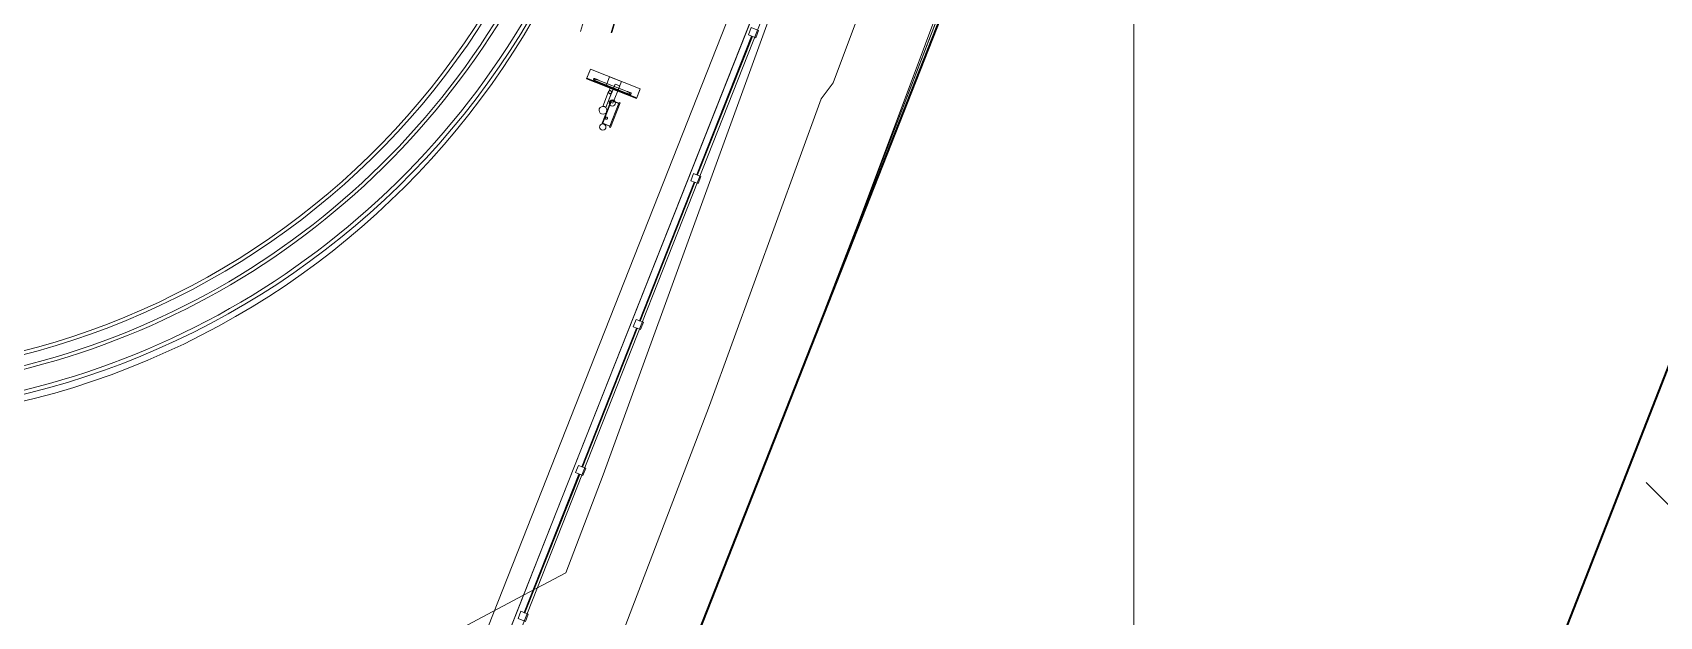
# Model space of a CAD drawing. Header units: metres. Extents: x -207 to 292, y -187 to 169.
# Drawn here: x -7.28 to 3.09, y -22.57 to -18.85 of the extents above; entities that cross this region are included whole.
import ezdxf

# ---------------------------------------------------------------- set-up
doc = ezdxf.new("R2010")
doc.units = ezdxf.units.M
for name, color, linetype, lineweight in [('A-GLAZ-CWMG', 7, 'Continuous', 9), ('ACHURADO', 7, 'Continuous', 9), ('BORDE CAMINO', 7, 'Continuous', 35), ('C-TOPO', 7, 'Continuous', 9), ('C-TOPO-MAJR', 7, 'Continuous', 35), ('C-TOPO-MINR', 7, 'Continuous', 9), ('CERCO INTERIOR', 7, 'Continuous', 9), ('EQUIPOS PIS', 7, 'Continuous', 9), ('grilla', 7, 'Continuous', 9), ('P-SANR-FIXT', 7, 'Continuous', 9), ('solera', 7, 'Continuous', 35)]:
    doc.layers.add(name, color=color, linetype=linetype, lineweight=lineweight)
doc.layers.add('PR10-ARQ-PL-001-Emplazamiento-C-1_dwg', color=7, linetype='Continuous', lineweight=9, true_color=0x767676)

# ---------------------------------------------------------------- blocks, each defined once
blk = doc.blocks.new('Circular Mullion - 5mm-2127248-PLANTA EMPLAZAMIENTO ACTUALIZADO')
at = {"layer": 'A-GLAZ-CWMG'}
for p, q in [((-107.648, -45.397), (-107.997, -46.28)), ((-107.646, -45.398), (-107.995, -46.281)), ((-107.995, -46.281), (-107.646, -45.398)), ((-107.993, -46.282), (-107.643, -45.399)), ((-107.646, -45.398), (-107.648, -45.397)), ((-107.643, -45.399), (-107.646, -45.398)), ((-107.997, -46.28), (-107.995, -46.281)), ((-107.995, -46.281), (-107.993, -46.282))]:
    blk.add_line(p, q, dxfattribs=at)
blk = doc.blocks.new('Rectangular Mullion - 50 x 50 mm-2128568-PLANTA EMPLAZAMIENTO ACTUALIZADO')
at = {"layer": 'A-GLAZ-CWMG'}
for p, q in [((0.025, 0.025), (-0.025, 0.025)), ((-0.025, 0.025), (-0.025, -0.025)), ((0.025, -0.025), (0.025, 0.025)), ((-0.025, -0.025), (0.025, -0.025))]:
    blk.add_line(p, q, dxfattribs=at)
blk = doc.blocks.new('Rectangular Mullion - 50 x 50 mm-2128569-PLANTA EMPLAZAMIENTO ACTUALIZADO')
at = {"layer": 'A-GLAZ-CWMG'}
for p, q in [((-0.025, -0.025), (-0.025, 0.025)), ((-0.025, 0.025), (0.025, 0.025)), ((0.025, 0.025), (0.025, -0.025)), ((0.025, -0.025), (-0.025, -0.025))]:
    blk.add_line(p, q, dxfattribs=at)
blk = doc.blocks.new('M_Tuberia Control-01 - M_Tuberia Control-01-2159111-PLANTA EMPLAZAMIENTO ACTUALIZADO')
at = {"layer": 'P-SANR-FIXT'}
for p, q in [((0.153, 0.171), (0.148, 0.171)), ((0.148, 0.171), (0.214, 0.171)), ((0.148, 0.171), (0.148, -0.171)), ((0.148, 0.171), (0.148, -0.171)), ((0.214, 0.171), (0.153, 0.171)), ((0.153, 0.171), (0.153, -0.171)), ((0.153, 0.171), (0.153, -0.171)), ((0.157, 0.123), (0.157, -0.122)), ((0.167, -0.122), (0.167, 0.123)), ((0.214, -0.171), (0.214, 0.171)), ((0.214, 0.171), (0.214, -0.171)), ((0.124, 0.01), (0.023, 0.01)), ((0.124, 0.01), (0.023, 0.01)), ((0.148, 0.009), (0.129, 0.009)), ((0.214, 0.04), (0.148, 0.04)), ((0.148, 0.04), (0.214, 0.04)), ((0.148, 0.04), (0.148, -0.042)), ((0.148, 0.04), (0.148, -0.042)), ((0.148, -0.001), (0.148, 0.009)), ((0.157, 0.099), (0.157, -0.099)), ((0.168, -0.099), (0.168, 0.099)), ((0.214, -0.042), (0.214, 0.04)), ((0.214, 0.04), (0.214, -0.042)), ((0.084, -0.078), (-0.084, -0.078)), ((-0.084, -0.078), (0.084, -0.078)), ((-0.084, -0.078), (-0.084, -0.084)), ((-0.084, -0.078), (-0.084, -0.084)), ((0.084, -0.084), (-0.084, -0.084)), ((-0.084, -0.084), (0.084, -0.084)), ((-0.079, -0.025), (0.079, -0.025)), ((0.079, -0.025), (-0.079, -0.025)), ((-0.079, -0.078), (-0.079, -0.025)), ((-0.079, -0.025), (-0.079, -0.078)), ((-0.079, -0.078), (0.079, -0.078)), ((0.079, -0.078), (-0.079, -0.078)), ((-0.077, -0.029), (0.077, -0.029)), ((0.077, -0.029), (-0.077, -0.029)), ((-0.077, -0.029), (-0.077, -0.078)), ((-0.077, -0.078), (-0.077, -0.029)), ((0.077, -0.078), (-0.077, -0.078)), ((-0.077, -0.078), (0.077, -0.078)), ((0.023, -0.01), (0.124, -0.01)), ((0.023, -0.01), (0.124, -0.01)), ((0.184, -0.01), (0.065, -0.01)), ((0.065, -0.01), (0.184, -0.01)), ((0.065, -0.01), (0.065, -0.042)), ((0.065, -0.01), (0.065, -0.042)), ((0.184, -0.042), (0.065, -0.042)), ((0.065, -0.042), (0.184, -0.042)), ((0.077, -0.078), (0.077, -0.029)), ((0.077, -0.078), (0.077, -0.029)), ((0.079, -0.025), (0.079, -0.078)), ((0.079, -0.025), (0.079, -0.078)), ((0.084, -0.084), (0.084, -0.078)), ((0.084, -0.078), (0.084, -0.084)), ((0.124, -0.01), (0.124, -0.011)), ((0.124, -0.011), (0.148, -0.011)), ((0.148, -0.011), (0.148, -0.001)), ((0.214, -0.042), (0.148, -0.042)), ((0.148, -0.042), (0.214, -0.042)), ((0.184, -0.042), (0.184, -0.01)), ((0.184, -0.01), (0.184, -0.042)), ((0.214, -0.171), (0.148, -0.171)), ((0.148, -0.171), (0.153, -0.171)), ((0.153, -0.171), (0.214, -0.171))]:
    blk.add_line(p, q, dxfattribs=at)
at = {"layer": 'P-SANR-FIXT', "flags": 128}
for points in [[(0.157, 0.124), (0.157, 0.124), (0.157, 0.124), (0.157, 0.124), (0.157, 0.124), (0.157, 0.124), (0.157, 0.124), (0.157, 0.123), (0.157, 0.123), (0.157, 0.123), (0.157, 0.122), (0.157, 0.122), (0.157, 0.121), (0.157, 0.121), (0.157, 0.12), (0.157, 0.12), (0.157, 0.119), (0.157, 0.119), (0.157, 0.118), (0.157, 0.117), (0.157, 0.117), (0.157, 0.116), (0.157, 0.115), (0.157, 0.114), (0.157, 0.114), (0.157, 0.113), (0.157, 0.112), (0.157, 0.111), (0.157, 0.11), (0.157, 0.109), (0.157, 0.108), (0.157, 0.107), (0.157, 0.106), (0.157, 0.105), (0.157, 0.105), (0.157, 0.104), (0.157, 0.103), (0.157, 0.102), (0.157, 0.101), (0.157, 0.1), (0.157, 0.099)], [(0.168, 0.099), (0.168, 0.1), (0.168, 0.101), (0.168, 0.102), (0.168, 0.103), (0.168, 0.104), (0.168, 0.105), (0.168, 0.106), (0.168, 0.107), (0.168, 0.108), (0.168, 0.109), (0.168, 0.11), (0.168, 0.111), (0.168, 0.112), (0.168, 0.113), (0.168, 0.113), (0.168, 0.114), (0.168, 0.115), (0.168, 0.116), (0.168, 0.116), (0.168, 0.117), (0.168, 0.118), (0.168, 0.119), (0.168, 0.119), (0.168, 0.12), (0.168, 0.12), (0.168, 0.121), (0.168, 0.121), (0.168, 0.122), (0.168, 0.122), (0.168, 0.123), (0.168, 0.123), (0.168, 0.123), (0.168, 0.123), (0.168, 0.124), (0.168, 0.124), (0.168, 0.124), (0.168, 0.124), (0.168, 0.124), (0.168, 0.124)], [(0.157, -0.099), (0.157, -0.1), (0.157, -0.101), (0.157, -0.102), (0.157, -0.103), (0.157, -0.104), (0.157, -0.105), (0.157, -0.106), (0.157, -0.107), (0.157, -0.108), (0.157, -0.109), (0.157, -0.11), (0.157, -0.111), (0.157, -0.111), (0.157, -0.112), (0.157, -0.113), (0.157, -0.114), (0.157, -0.115), (0.157, -0.115), (0.157, -0.116), (0.157, -0.117), (0.157, -0.118), (0.157, -0.118), (0.157, -0.119), (0.157, -0.119), (0.157, -0.12), (0.157, -0.121), (0.157, -0.121), (0.157, -0.122), (0.157, -0.122), (0.157, -0.122), (0.157, -0.123), (0.157, -0.123), (0.157, -0.123), (0.157, -0.123), (0.157, -0.124), (0.157, -0.124), (0.157, -0.124), (0.157, -0.124), (0.157, -0.124)], [(0.168, -0.124), (0.168, -0.124), (0.168, -0.124), (0.168, -0.124), (0.168, -0.124), (0.168, -0.124), (0.168, -0.123), (0.168, -0.123), (0.168, -0.123), (0.168, -0.122), (0.168, -0.122), (0.168, -0.122), (0.168, -0.121), (0.168, -0.121), (0.168, -0.12), (0.168, -0.12), (0.168, -0.119), (0.168, -0.118), (0.168, -0.118), (0.168, -0.117), (0.168, -0.116), (0.168, -0.116), (0.168, -0.115), (0.168, -0.114), (0.168, -0.113), (0.168, -0.113), (0.168, -0.112), (0.168, -0.111), (0.168, -0.11), (0.168, -0.109), (0.168, -0.108), (0.168, -0.107), (0.168, -0.106), (0.168, -0.105), (0.168, -0.104), (0.168, -0.103), (0.168, -0.102), (0.168, -0.101), (0.168, -0.1), (0.168, -0.099), (0.168, -0.099)]]:
    blk.add_lwpolyline(points, dxfattribs=at)
at = {"layer": 'P-SANR-FIXT'}
for centre, radius, start, end in [((0.163, 0.124), 0.00518, 90, 270), ((0.163, 0.124), 0.00518, 270, 90), ((0, 0), 0.025, 360, 180), ((0, 0), 0.025, 0, 180), ((0, 0), 0.025, 180, 360), ((0.124, 0), 0.01, 360, 180), ((0.124, 0), 0.01, 0, 180), ((0.124, 0), 0.01, 180, 360), ((0.124, 0), 0.01, 180, 360), ((-0.099, -0.038), 0.02, 0, 180), ((-0.099, -0.038), 0.02, 0, 180), ((-0.099, -0.038), 0.02, 180, 0), ((-0.099, -0.038), 0.02, 180, 360), ((-0.039, -0.038), 0.0075, 360, 180), ((-0.039, -0.038), 0.0075, 0, 180), ((-0.039, -0.038), 0.0075, 180, 360), ((-0.039, -0.038), 0.0075, 180, 360), ((0, 0), 0.025, 180, 360), ((0.065, -0.038), 0.02, 360, 180), ((0.065, -0.038), 0.02, 0, 180), ((0.065, -0.038), 0.02, 180, 360), ((0.065, -0.038), 0.02, 180, 360), ((0.163, -0.124), 0.00518, 90, 270), ((0.163, -0.124), 0.00518, 270, 90)]:
    blk.add_arc(centre, radius, start, end, dxfattribs=at)
for points, knots in [([(0.163, 0.119), (0.162, 0.119), (0.162, 0.119), (0.161, 0.119), (0.161, 0.119), (0.16, 0.12), (0.16, 0.12), (0.159, 0.12), (0.159, 0.12), (0.159, 0.121), (0.159, 0.121), (0.158, 0.121), (0.158, 0.121), (0.158, 0.121), (0.158, 0.122), (0.158, 0.122), (0.158, 0.122), (0.158, 0.122), (0.158, 0.123), (0.158, 0.123), (0.158, 0.123), (0.158, 0.123), (0.158, 0.123), (0.158, 0.123), (0.158, 0.123), (0.158, 0.123), (0.158, 0.123), (0.158, 0.122), (0.158, 0.122), (0.158, 0.122), (0.158, 0.122), (0.158, 0.121), (0.158, 0.121), (0.158, 0.121), (0.159, 0.121), (0.159, 0.121), (0.159, 0.12), (0.159, 0.12), (0.16, 0.12), (0.16, 0.12), (0.161, 0.119), (0.161, 0.119), (0.162, 0.119), (0.162, 0.119), (0.163, 0.119)], [0, 0, 0, 0, 0.055556, 0.083333, 0.111111, 0.138889, 0.166667, 0.194444, 0.222222, 0.25, 0.277778, 0.305556, 0.319444, 0.333333, 0.347222, 0.361111, 0.388889, 0.416667, 0.430556, 0.444444, 0.458333, 0.472222, 0.5, 0.527778, 0.541667, 0.555556, 0.569444, 0.583333, 0.611111, 0.638889, 0.652778, 0.666667, 0.680556, 0.694444, 0.722222, 0.75, 0.777778, 0.805556, 0.833333, 0.861111, 0.888889, 0.916667, 0.944444, 1, 1, 1, 1]), ([(0.163, 0.119), (0.163, 0.119), (0.163, 0.119), (0.164, 0.119), (0.164, 0.119), (0.165, 0.12), (0.165, 0.12), (0.166, 0.12), (0.166, 0.12), (0.166, 0.121), (0.166, 0.121), (0.167, 0.121), (0.167, 0.121), (0.167, 0.121), (0.167, 0.122), (0.167, 0.122), (0.167, 0.122), (0.167, 0.122), (0.167, 0.123), (0.167, 0.123), (0.167, 0.123), (0.167, 0.123), (0.167, 0.123), (0.167, 0.123), (0.167, 0.123), (0.167, 0.123), (0.167, 0.123), (0.167, 0.122), (0.167, 0.122), (0.167, 0.122), (0.167, 0.122), (0.167, 0.121), (0.167, 0.121), (0.167, 0.121), (0.166, 0.121), (0.166, 0.121), (0.166, 0.12), (0.166, 0.12), (0.165, 0.12), (0.165, 0.12), (0.164, 0.119), (0.164, 0.119), (0.163, 0.119), (0.163, 0.119), (0.163, 0.119)], [0, 0, 0, 0, 0.055556, 0.083333, 0.111111, 0.138889, 0.166667, 0.194444, 0.222222, 0.25, 0.277778, 0.305556, 0.319444, 0.333333, 0.347222, 0.361111, 0.388889, 0.416667, 0.430556, 0.444444, 0.458333, 0.472222, 0.5, 0.527778, 0.541667, 0.555556, 0.569444, 0.583333, 0.611111, 0.638889, 0.652778, 0.666667, 0.680556, 0.694444, 0.722222, 0.75, 0.777778, 0.805556, 0.833333, 0.861111, 0.888889, 0.916667, 0.944444, 1, 1, 1, 1]), ([(0.025, 0), (0.025, 0.001), (0.025, 0.002), (0.025, 0.005), (0.024, 0.007), (0.023, 0.009), (0.023, 0.009), (0.023, 0.01), (0.023, 0.01), (0.023, 0.01), (0.023, 0.01)], [0, 0, 0, 0, 0.142857, 0.285714, 0.571429, 0.678571, 0.785714, 0.839286, 0.892857, 1, 1, 1, 1]), ([(0.023, 0.01), (0.023, 0.01), (0.023, 0.01), (0.023, 0.009), (0.024, 0.007), (0.025, 0.003), (0.025, 0.001), (0.025, 0)], [0, 0, 0, 0, 0.142857, 0.285714, 0.571429, 0.785714, 1, 1, 1, 1]), ([(0.025, 0), (0.025, 0.001), (0.025, 0.002), (0.025, 0.005), (0.024, 0.007), (0.023, 0.009), (0.023, 0.009), (0.023, 0.01), (0.023, 0.01), (0.023, 0.01), (0.023, 0.01)], [0, 0, 0, 0, 0.142857, 0.285714, 0.571429, 0.678571, 0.785714, 0.839286, 0.892857, 1, 1, 1, 1]), ([(0.023, 0.01), (0.023, 0.01), (0.023, 0.01), (0.023, 0.009), (0.024, 0.007), (0.025, 0.003), (0.025, 0.001), (0.025, 0)], [0, 0, 0, 0, 0.142857, 0.285714, 0.571429, 0.785714, 1, 1, 1, 1]), ([(0.114, 0), (0.114, 0), (0.114, 0.001), (0.115, 0.002), (0.115, 0.003), (0.115, 0.003), (0.115, 0.004), (0.115, 0.004), (0.116, 0.005), (0.116, 0.006), (0.116, 0.006), (0.117, 0.006), (0.117, 0.007), (0.117, 0.007), (0.118, 0.008), (0.119, 0.008), (0.119, 0.009), (0.12, 0.009), (0.121, 0.009), (0.122, 0.01), (0.124, 0.01), (0.124, 0.01)], [0, 0, 0, 0, 0.071429, 0.107143, 0.142857, 0.178571, 0.214286, 0.25, 0.285714, 0.321429, 0.357143, 0.392857, 0.428571, 0.464286, 0.5, 0.571429, 0.607143, 0.642857, 0.714286, 0.857143, 1, 1, 1, 1]), ([(0.124, 0.01), (0.124, 0.01), (0.122, 0.01), (0.121, 0.009), (0.12, 0.009), (0.119, 0.009), (0.119, 0.008), (0.118, 0.008), (0.118, 0.008), (0.117, 0.007), (0.117, 0.007), (0.117, 0.006), (0.116, 0.006), (0.116, 0.006), (0.116, 0.005), (0.115, 0.004), (0.115, 0.004), (0.115, 0.003), (0.115, 0.003), (0.115, 0.002), (0.114, 0.001), (0.114, 0), (0.114, 0)], [0, 0, 0, 0, 0.142857, 0.285714, 0.357143, 0.392857, 0.428571, 0.464286, 0.5, 0.535714, 0.571429, 0.607143, 0.642857, 0.678571, 0.714286, 0.75, 0.785714, 0.821429, 0.857143, 0.892857, 0.928571, 1, 1, 1, 1]), ([(0.114, 0), (0.114, 0), (0.114, 0.001), (0.115, 0.002), (0.115, 0.003), (0.115, 0.003), (0.115, 0.004), (0.115, 0.004), (0.116, 0.005), (0.116, 0.006), (0.116, 0.006), (0.117, 0.006), (0.117, 0.007), (0.117, 0.007), (0.118, 0.008), (0.119, 0.008), (0.119, 0.009), (0.12, 0.009), (0.121, 0.009), (0.122, 0.01), (0.124, 0.01), (0.124, 0.01)], [0, 0, 0, 0, 0.071429, 0.107143, 0.142857, 0.178571, 0.214286, 0.25, 0.285714, 0.321429, 0.357143, 0.392857, 0.428571, 0.464286, 0.5, 0.571429, 0.607143, 0.642857, 0.714286, 0.857143, 1, 1, 1, 1]), ([(0.124, 0.01), (0.124, 0.01), (0.122, 0.01), (0.121, 0.009), (0.12, 0.009), (0.119, 0.009), (0.119, 0.008), (0.118, 0.008), (0.118, 0.008), (0.117, 0.007), (0.117, 0.007), (0.117, 0.006), (0.116, 0.006), (0.116, 0.006), (0.116, 0.005), (0.115, 0.004), (0.115, 0.004), (0.115, 0.003), (0.115, 0.003), (0.115, 0.002), (0.114, 0.001), (0.114, 0), (0.114, 0)], [0, 0, 0, 0, 0.142857, 0.285714, 0.357143, 0.392857, 0.428571, 0.464286, 0.5, 0.535714, 0.571429, 0.607143, 0.642857, 0.678571, 0.714286, 0.75, 0.785714, 0.821429, 0.857143, 0.892857, 0.928571, 1, 1, 1, 1]), ([(0.124, -0.01), (0.124, -0.01), (0.122, -0.01), (0.121, -0.009), (0.12, -0.009), (0.119, -0.009), (0.119, -0.008), (0.118, -0.008), (0.118, -0.008), (0.117, -0.007), (0.117, -0.007), (0.117, -0.006), (0.116, -0.006), (0.116, -0.006), (0.116, -0.005), (0.115, -0.004), (0.115, -0.004), (0.115, -0.003), (0.115, -0.003), (0.115, -0.002), (0.114, -0.001), (0.114, 0), (0.114, 0)], [0, 0, 0, 0, 0.142857, 0.285714, 0.357143, 0.392857, 0.428571, 0.464286, 0.5, 0.535714, 0.571429, 0.607143, 0.642857, 0.678571, 0.714286, 0.75, 0.785714, 0.821429, 0.857143, 0.892857, 0.928571, 1, 1, 1, 1]), ([(0.114, 0), (0.114, 0), (0.114, -0.001), (0.115, -0.002), (0.115, -0.003), (0.115, -0.003), (0.115, -0.004), (0.115, -0.004), (0.116, -0.005), (0.116, -0.006), (0.116, -0.006), (0.117, -0.006), (0.117, -0.007), (0.117, -0.007), (0.118, -0.008), (0.119, -0.008), (0.119, -0.009), (0.12, -0.009), (0.121, -0.009), (0.122, -0.01), (0.124, -0.01), (0.124, -0.01)], [0, 0, 0, 0, 0.071429, 0.107143, 0.142857, 0.178571, 0.214286, 0.25, 0.285714, 0.321429, 0.357143, 0.392857, 0.428571, 0.464286, 0.5, 0.571429, 0.607143, 0.642857, 0.714286, 0.857143, 1, 1, 1, 1]), ([(0.114, 0), (0.114, 0), (0.114, -0.001), (0.115, -0.002), (0.115, -0.003), (0.115, -0.003), (0.115, -0.004), (0.115, -0.004), (0.116, -0.005), (0.116, -0.006), (0.116, -0.006), (0.117, -0.006), (0.117, -0.007), (0.117, -0.007), (0.118, -0.008), (0.119, -0.008), (0.119, -0.009), (0.12, -0.009), (0.121, -0.009), (0.122, -0.01), (0.124, -0.01), (0.124, -0.01)], [0, 0, 0, 0, 0.071429, 0.107143, 0.142857, 0.178571, 0.214286, 0.25, 0.285714, 0.321429, 0.357143, 0.392857, 0.428571, 0.464286, 0.5, 0.571429, 0.607143, 0.642857, 0.714286, 0.857143, 1, 1, 1, 1]), ([(0.124, -0.01), (0.124, -0.01), (0.122, -0.01), (0.121, -0.009), (0.12, -0.009), (0.119, -0.009), (0.119, -0.008), (0.118, -0.008), (0.118, -0.008), (0.117, -0.007), (0.117, -0.007), (0.117, -0.006), (0.116, -0.006), (0.116, -0.006), (0.116, -0.005), (0.115, -0.004), (0.115, -0.004), (0.115, -0.003), (0.115, -0.003), (0.115, -0.002), (0.114, -0.001), (0.114, 0), (0.114, 0)], [0, 0, 0, 0, 0.142857, 0.285714, 0.357143, 0.392857, 0.428571, 0.464286, 0.5, 0.535714, 0.571429, 0.607143, 0.642857, 0.678571, 0.714286, 0.75, 0.785714, 0.821429, 0.857143, 0.892857, 0.928571, 1, 1, 1, 1]), ([(0.134, 0), (0.134, 0.001), (0.134, 0.001), (0.134, 0.003), (0.134, 0.004), (0.133, 0.005), (0.132, 0.006), (0.132, 0.007), (0.131, 0.007), (0.131, 0.008), (0.131, 0.008), (0.131, 0.008), (0.13, 0.008), (0.13, 0.008), (0.13, 0.009), (0.129, 0.009), (0.129, 0.009), (0.129, 0.009), (0.129, 0.009), (0.129, 0.009), (0.129, 0.009), (0.129, 0.009), (0.129, 0.009), (0.129, 0.009), (0.13, 0.009), (0.13, 0.008), (0.13, 0.008), (0.131, 0.008), (0.131, 0.008), (0.131, 0.008), (0.131, 0.007), (0.132, 0.007), (0.132, 0.006), (0.133, 0.005), (0.134, 0.004), (0.134, 0.003), (0.134, 0.001), (0.134, 0.001), (0.134, 0)], [0, 0, 0, 0, 0.055556, 0.083333, 0.111111, 0.166667, 0.222222, 0.277778, 0.305556, 0.319444, 0.333333, 0.347222, 0.361111, 0.388889, 0.416667, 0.430556, 0.444444, 0.458333, 0.472222, 0.5, 0.527778, 0.541667, 0.555556, 0.569444, 0.583333, 0.611111, 0.638889, 0.652778, 0.666667, 0.680556, 0.694444, 0.722222, 0.777778, 0.833333, 0.888889, 0.916667, 0.944444, 1, 1, 1, 1]), ([(0.025, 0), (0.025, -0.001), (0.025, -0.002), (0.025, -0.005), (0.024, -0.007), (0.023, -0.009), (0.023, -0.009), (0.023, -0.01), (0.023, -0.01), (0.023, -0.01), (0.023, -0.01)], [0, 0, 0, 0, 0.142857, 0.285714, 0.571429, 0.678571, 0.785714, 0.839286, 0.892857, 1, 1, 1, 1]), ([(0.023, -0.01), (0.023, -0.01), (0.023, -0.01), (0.023, -0.009), (0.024, -0.007), (0.025, -0.003), (0.025, -0.001), (0.025, 0)], [0, 0, 0, 0, 0.142857, 0.285714, 0.571429, 0.785714, 1, 1, 1, 1]), ([(0.025, 0), (0.025, -0.001), (0.025, -0.002), (0.025, -0.005), (0.024, -0.007), (0.023, -0.009), (0.023, -0.009), (0.023, -0.01), (0.023, -0.01), (0.023, -0.01), (0.023, -0.01)], [0, 0, 0, 0, 0.142857, 0.285714, 0.571429, 0.678571, 0.785714, 0.839286, 0.892857, 1, 1, 1, 1]), ([(0.023, -0.01), (0.023, -0.01), (0.023, -0.01), (0.023, -0.009), (0.024, -0.007), (0.025, -0.003), (0.025, -0.001), (0.025, 0)], [0, 0, 0, 0, 0.142857, 0.285714, 0.571429, 0.785714, 1, 1, 1, 1]), ([(0.134, -0.001), (0.134, -0.002), (0.134, -0.002), (0.134, -0.003), (0.134, -0.004), (0.133, -0.004), (0.133, -0.005), (0.133, -0.005), (0.133, -0.006), (0.133, -0.006), (0.132, -0.006), (0.132, -0.006), (0.132, -0.007), (0.131, -0.007), (0.131, -0.007), (0.131, -0.008), (0.131, -0.008), (0.13, -0.008), (0.13, -0.008), (0.13, -0.009), (0.129, -0.009), (0.129, -0.009), (0.129, -0.009), (0.129, -0.009), (0.129, -0.009), (0.128, -0.009), (0.128, -0.009), (0.128, -0.009), (0.127, -0.01), (0.127, -0.01), (0.127, -0.01), (0.126, -0.01), (0.125, -0.01), (0.125, -0.01), (0.124, -0.01)], [0, 0, 0, 0, 0.083333, 0.125, 0.166667, 0.208333, 0.25, 0.291667, 0.3125, 0.333333, 0.354167, 0.375, 0.416667, 0.458333, 0.479167, 0.5, 0.520833, 0.541667, 0.583333, 0.625, 0.645833, 0.65625, 0.666667, 0.677083, 0.6875, 0.708333, 0.75, 0.791667, 0.8125, 0.833333, 0.854167, 0.875, 0.916667, 1, 1, 1, 1]), ([(0.124, -0.01), (0.125, -0.01), (0.125, -0.01), (0.126, -0.01), (0.127, -0.01), (0.127, -0.01), (0.127, -0.01), (0.128, -0.009), (0.128, -0.009), (0.128, -0.009), (0.129, -0.009), (0.129, -0.009), (0.129, -0.009), (0.129, -0.009), (0.129, -0.009), (0.13, -0.009), (0.13, -0.008), (0.13, -0.008), (0.131, -0.008), (0.131, -0.008), (0.131, -0.007), (0.131, -0.007), (0.132, -0.007), (0.132, -0.006), (0.132, -0.006), (0.133, -0.006), (0.133, -0.006), (0.133, -0.005), (0.133, -0.005), (0.133, -0.004), (0.134, -0.004), (0.134, -0.003), (0.134, -0.002), (0.134, -0.002), (0.134, -0.001)], [0, 0, 0, 0, 0.083333, 0.125, 0.145833, 0.166667, 0.1875, 0.208333, 0.25, 0.291667, 0.3125, 0.322917, 0.333333, 0.34375, 0.354167, 0.375, 0.416667, 0.458333, 0.479167, 0.5, 0.520833, 0.541667, 0.583333, 0.625, 0.645833, 0.666667, 0.6875, 0.708333, 0.75, 0.791667, 0.833333, 0.875, 0.916667, 1, 1, 1, 1]), ([(0.163, -0.119), (0.162, -0.119), (0.162, -0.119), (0.161, -0.119), (0.161, -0.119), (0.16, -0.119), (0.16, -0.12), (0.159, -0.12), (0.159, -0.12), (0.159, -0.12), (0.159, -0.121), (0.158, -0.121), (0.158, -0.121), (0.158, -0.121), (0.158, -0.121), (0.158, -0.122), (0.158, -0.122), (0.158, -0.122), (0.158, -0.122), (0.158, -0.122), (0.158, -0.122), (0.158, -0.122), (0.158, -0.123), (0.158, -0.122), (0.158, -0.122), (0.158, -0.122), (0.158, -0.122), (0.158, -0.122), (0.158, -0.122), (0.158, -0.122), (0.158, -0.121), (0.158, -0.121), (0.158, -0.121), (0.158, -0.121), (0.159, -0.121), (0.159, -0.12), (0.159, -0.12), (0.159, -0.12), (0.16, -0.12), (0.16, -0.119), (0.161, -0.119), (0.161, -0.119), (0.162, -0.119), (0.162, -0.119), (0.163, -0.119)], [0, 0, 0, 0, 0.055556, 0.083333, 0.111111, 0.138889, 0.166667, 0.194444, 0.222222, 0.25, 0.277778, 0.305556, 0.319444, 0.333333, 0.347222, 0.361111, 0.388889, 0.416667, 0.430556, 0.444444, 0.458333, 0.472222, 0.5, 0.527778, 0.541667, 0.555556, 0.569444, 0.583333, 0.611111, 0.638889, 0.652778, 0.666667, 0.680556, 0.694444, 0.722222, 0.75, 0.777778, 0.805556, 0.833333, 0.861111, 0.888889, 0.916667, 0.944444, 1, 1, 1, 1]), ([(0.163, -0.119), (0.163, -0.119), (0.163, -0.119), (0.164, -0.119), (0.164, -0.119), (0.165, -0.119), (0.165, -0.12), (0.166, -0.12), (0.166, -0.12), (0.166, -0.12), (0.166, -0.121), (0.167, -0.121), (0.167, -0.121), (0.167, -0.121), (0.167, -0.121), (0.167, -0.122), (0.167, -0.122), (0.167, -0.122), (0.167, -0.122), (0.167, -0.122), (0.167, -0.122), (0.167, -0.122), (0.167, -0.123), (0.167, -0.122), (0.167, -0.122), (0.167, -0.122), (0.167, -0.122), (0.167, -0.122), (0.167, -0.122), (0.167, -0.122), (0.167, -0.121), (0.167, -0.121), (0.167, -0.121), (0.167, -0.121), (0.166, -0.121), (0.166, -0.12), (0.166, -0.12), (0.166, -0.12), (0.165, -0.12), (0.165, -0.119), (0.164, -0.119), (0.164, -0.119), (0.163, -0.119), (0.163, -0.119), (0.163, -0.119)], [0, 0, 0, 0, 0.055556, 0.083333, 0.111111, 0.138889, 0.166667, 0.194444, 0.222222, 0.25, 0.277778, 0.305556, 0.319444, 0.333333, 0.347222, 0.361111, 0.388889, 0.416667, 0.430556, 0.444444, 0.458333, 0.472222, 0.5, 0.527778, 0.541667, 0.555556, 0.569444, 0.583333, 0.611111, 0.638889, 0.652778, 0.666667, 0.680556, 0.694444, 0.722222, 0.75, 0.777778, 0.805556, 0.833333, 0.861111, 0.888889, 0.916667, 0.944444, 1, 1, 1, 1])]:
    blk.add_open_spline(points, degree=3, knots=knots, dxfattribs=at)
for points in [[(0.134, 0), (0.134, 0), (0.134, -0.001), (0.134, -0.001), (0.134, -0.001)], [(0.134, -0.001), (0.134, -0.001), (0.134, -0.001), (0.134, 0), (0.134, 0)]]:
    blk.add_open_spline(points, degree=3, dxfattribs=at)
blk = doc.blocks.new('M_Tuberia Alimentación-02 - M_Tuberia Alimentación-02-2155587-PLANTA EMPLAZAMIENTO ACTUALIZADO')
at = {"layer": 'P-SANR-FIXT'}
for p, q in [((0, 0), (0, 0.239)), ((-0.19, 0.19), (-0.193, 0.19)), ((-0.193, 0.19), (-0.193, 0.186)), ((-0.193, 0.19), (-0.193, 0.183)), ((-0.193, 0), (-0.193, 0.186)), ((-0.193, 0.183), (-0.193, -0.006)), ((-0.193, 0.183), (-0.19, 0.183)), ((-0.19, 0.183), (-0.19, 0.19)), ((-0.19, 0.186), (-0.19, 0.19)), ((-0.19, 0.186), (-0.19, 0)), ((-0.19, -0.006), (-0.19, 0.183)), ((-0.193, 0), (-0.193, -0.014)), ((-0.193, 0), (-0.19, 0)), ((-0.165, 0.014), (-0.19, 0.014)), ((-0.19, 0.014), (-0.19, 0)), ((-0.19, -0.014), (-0.19, 0)), ((-0.19, 0), (-0.19, -0.014)), ((-0.138, 0.034), (-0.165, 0.034)), ((-0.165, 0), (-0.165, 0.034)), ((-0.165, 0), (-0.165, 0.014)), ((-0.165, -0.014), (-0.165, 0)), ((-0.165, -0.034), (-0.165, 0)), ((-0.138, 0), (-0.138, 0.034)), ((-0.041, 0.014), (-0.138, 0.014)), ((-0.138, 0), (-0.138, 0.014)), ((-0.138, -0.034), (-0.138, 0)), ((-0.138, -0.014), (-0.138, 0)), ((-0.041, 0), (-0.041, 0.014)), ((-0.041, -0.014), (-0.041, 0)), ((0.047, 0.026), (0.042, 0.026)), ((0.047, 0), (0.047, 0.026)), ((0.566, 0.025), (0.047, 0.025)), ((0.047, 0), (0.047, 0.025)), ((0.047, -0.026), (0.047, 0)), ((0.566, 0), (0.566, 0.025)), ((-0.262, 0), (0.341, 0)), ((-0.193, -0.006), (-0.19, -0.006)), ((-0.193, -0.014), (-0.19, -0.014)), ((-0.19, -0.014), (-0.165, -0.014)), ((-0.165, -0.034), (-0.138, -0.034)), ((-0.138, -0.014), (-0.041, -0.014)), ((0, 0), (0, -0.239)), ((0.042, -0.026), (0.047, -0.026)), ((0.047, -0.025), (0.047, 0)), ((0.047, -0.025), (0.566, -0.025)), ((0.566, -0.025), (0.566, 0))]:
    blk.add_line(p, q, dxfattribs=at)
at = {"layer": 'P-SANR-FIXT', "flags": 128}
for points in [[(0.042, 0.026), (0.04, 0.026), (0.039, 0.026), (0.037, 0.026), (0.035, 0.026), (0.034, 0.026), (0.032, 0.026), (0.03, 0.026), (0.029, 0.026), (0.027, 0.026), (0.026, 0.026), (0.024, 0.026), (0.023, 0.026), (0.021, 0.026), (0.02, 0.026), (0.018, 0.026), (0.017, 0.026), (0.016, 0.026), (0.014, 0.026), (0.013, 0.026), (0.012, 0.026), (0.011, 0.026), (0.01, 0.026), (0.009, 0.026), (0.008, 0.026), (0.007, 0.026), (0.006, 0.026), (0.005, 0.026), (0.004, 0.026), (0.004, 0.026), (0.003, 0.026), (0.002, 0.026), (0.002, 0.026), (0.001, 0.026), (0.001, 0.026), (0.001, 0.026), (0, 0.026), (0, 0.026), (0, 0.026), (0, 0.026)], [(0, -0.026), (0, -0.026), (0, -0.026), (0, -0.026), (0.001, -0.026), (0.001, -0.026), (0.001, -0.026), (0.002, -0.026), (0.002, -0.026), (0.003, -0.026), (0.003, -0.026), (0.004, -0.026), (0.005, -0.026), (0.006, -0.026), (0.006, -0.026), (0.007, -0.026), (0.008, -0.026), (0.009, -0.026), (0.01, -0.026), (0.012, -0.026), (0.013, -0.026), (0.014, -0.026), (0.015, -0.026), (0.017, -0.026), (0.018, -0.026), (0.019, -0.026), (0.021, -0.026), (0.022, -0.026), (0.024, -0.026), (0.025, -0.026), (0.027, -0.026), (0.028, -0.026), (0.03, -0.026), (0.032, -0.026), (0.033, -0.026), (0.035, -0.026), (0.037, -0.026), (0.038, -0.026), (0.04, -0.026), (0.042, -0.026), (0.042, -0.026)]]:
    blk.add_lwpolyline(points, dxfattribs=at)
at = {"layer": 'P-SANR-FIXT'}
for radius, start, end in [(0.0814, 360, 180), (0.0814, 360, 180), (0.0814, 360, 180), (0.0814, 360, 180), (0.0814, 180, 360), (0.0814, 180, 360), (0.0814, 180, 360), (0.0814, 180, 360), (0.0411, 0, 180), (0.0411, 360, 180), (0.0411, 360, 180), (0.0411, 360, 180), (0.0411, 360, 180), (0.0411, 360, 180), (0.0411, 180, 0), (0.0411, 180, 360), (0.0411, 180, 360), (0.0411, 180, 360), (0.0411, 180, 360), (0.0411, 180, 360), (0.0264, 0, 180), (0.0264, 180, 0), (0.025, 0, 180), (0.025, 360, 180), (0.025, 180, 0), (0.025, 180, 360)]:
    blk.add_arc((0, 0), radius, start, end, dxfattribs=at)
blk = doc.blocks.new('M_Estanque-Terraza - M_Estanque-Terraza-2331352-PLANTA EMPLAZAMIENTO ACTUALIZADO')
at = {"layer": 'P-SANR-FIXT'}
for radius, start in [(5.152, 0), (5.152, 0), (5.127, 360), (5.127, 360), (4.998, 360), (4.976, 360), (4.906, 0), (4.883, 0)]:
    blk.add_arc((0, 0), radius, start, 180, dxfattribs=at)
blk = doc.blocks.new('YADRAN_LASQUEMAS_ARQ_MO_002_TERRAZAS_rvt-1-PLANTA EMPLAZAMIENTO ACTUALIZADO')
at = {"layer": 'A-GLAZ-CWMG', "lineweight": 9, "rotation": 0.04732021557798028}
for p in [(104.914, 26.613), (104.914, 26.613), (104.914, 26.613), (104.914, 26.613), (104.547, 25.682), (104.547, 25.682), (104.547, 25.682), (104.547, 25.682), (104.18, 24.752), (104.18, 24.752), (104.18, 24.752), (104.18, 24.752), (103.813, 23.822), (103.813, 23.822), (103.813, 23.822), (103.813, 23.822)]:
    blk.add_blockref('Circular Mullion - 5mm-2127248-PLANTA EMPLAZAMIENTO ACTUALIZADO', p, dxfattribs=at)
at = {"layer": 'A-GLAZ-CWMG', "lineweight": 9, "extrusion": (0, 0, -1), "rotation": 111.5426797844188}
for name, p in [('Rectangular Mullion - 50 x 50 mm-2128568-PLANTA EMPLAZAMIENTO ACTUALIZADO', (2.684, -18.851)), ('Rectangular Mullion - 50 x 50 mm-2128569-PLANTA EMPLAZAMIENTO ACTUALIZADO', (2.684, -18.851)), ('Rectangular Mullion - 50 x 50 mm-2128568-PLANTA EMPLAZAMIENTO ACTUALIZADO', (3.052, -19.781)), ('Rectangular Mullion - 50 x 50 mm-2128569-PLANTA EMPLAZAMIENTO ACTUALIZADO', (3.052, -19.781)), ('Rectangular Mullion - 50 x 50 mm-2128568-PLANTA EMPLAZAMIENTO ACTUALIZADO', (3.419, -20.711)), ('Rectangular Mullion - 50 x 50 mm-2128569-PLANTA EMPLAZAMIENTO ACTUALIZADO', (3.419, -20.711)), ('Rectangular Mullion - 50 x 50 mm-2128568-PLANTA EMPLAZAMIENTO ACTUALIZADO', (3.786, -21.641)), ('Rectangular Mullion - 50 x 50 mm-2128569-PLANTA EMPLAZAMIENTO ACTUALIZADO', (3.786, -21.641)), ('Rectangular Mullion - 50 x 50 mm-2128568-PLANTA EMPLAZAMIENTO ACTUALIZADO', (4.153, -22.571)), ('Rectangular Mullion - 50 x 50 mm-2128569-PLANTA EMPLAZAMIENTO ACTUALIZADO', (4.153, -22.571))]:
    blk.add_blockref(name, p, dxfattribs=at)
at = {"layer": 'P-SANR-FIXT', "lineweight": 9}
for name, p, rotation in [('M_Estanque-Terraza - M_Estanque-Terraza-2331352-PLANTA EMPLAZAMIENTO ACTUALIZADO', (-8.551, -16.148), 258.3634150491357), ('M_Tuberia Alimentación-02 - M_Tuberia Alimentación-02-2155587-PLANTA EMPLAZAMIENTO ACTUALIZADO', (-3.719, -18.614), 163.409999999999), ('M_Tuberia Control-01 - M_Tuberia Control-01-2159111-PLANTA EMPLAZAMIENTO ACTUALIZADO', (-3.644, -19.346), 68.40999999999892)]:
    blk.add_blockref(name, p, dxfattribs=dict(at, rotation=rotation))
blk = doc.blocks.new('PR10-ARQ-PL-001-Emplazamiento-C-1_dwg-674643-PLANTA EMPLAZAMIENTO ACTUALIZADO')
at = {"layer": 'ACHURADO'}
h = blk.add_hatch(dxfattribs=at)
h.set_pattern_fill('FP_1', color=256, style=0, pattern_type=2)
h.set_pattern_definition([(90, (-655750.258, -5498481.082), (-3.592, 3.592), [0.9525, -6.232]), (45, (-655750.258, -5498481.082), (-3.5921024484, 3.5921024484), [0.9525, -4.127]), (135, (-655750.258, -5498481.082), (-3.5921024484, -3.5921024484), [0.9525, -4.127])])
h.paths.add_polyline_path([(19.275, -116.438), (17.327, -117.555), (16.023, -117.681), (15.836, -118.593), (15.64, -118.553), (15.814, -117.703), (15.33, -117.77), (15.92, -117.187), (16.473, -114.489), (16.282, -114.203), (16.514, -114.289), (17.373, -110.102), (-5.102, -101.293), (-5.029, -101.107), (17.602, -109.977), (16.807, -113.854), (18.008, -114.584)])
h.paths.add_polyline_path([(14.883, -121.031), (15.235, -121.025), (15.586, -121.007), (15.936, -120.977), (16.285, -120.935), (16.674, -120.873), (16.978, -120.814), (17.321, -120.736), (17.661, -120.647), (17.997, -120.545), (18.33, -120.432), (18.659, -120.308), (18.983, -120.172), (18.713, -118.611), (19.275, -116.438), (21.508, -116.196), (22.661, -116.543), (23.385, -116.465), (23.557, -116.196), (23.721, -115.921), (23.876, -115.641), (24.022, -115.356), (24.159, -115.067), (24.287, -114.774), (24.406, -114.477), (58.185, -28.343), (58.254, -28.108), (58.312, -27.87), (58.358, -27.629), (58.392, -27.386), (58.414, -27.142), (58.424, -26.897), (58.421, -26.651), (58.407, -26.407), (58.381, -26.163), (58.343, -25.921), (58.293, -25.681), (58.232, -25.443), (58.158, -25.209), (58.074, -24.979), (57.978, -24.753), (57.871, -24.533), (57.754, -24.318), (57.626, -24.108), (57.488, -23.906), (57.34, -23.71), (57.183, -23.522), (57.016, -23.342), (56.841, -23.17), (56.658, -23.007), (56.467, -22.853), (56.269, -22.709), (56.064, -22.575), (55.852, -22.451), (44.562, -17.428), (32.704, -11.966), (21.603, -7.179), (20.9, -6.999), (20.193, -6.83), (19.484, -6.674), (18.772, -6.529), (18.058, -6.397), (17.342, -6.276), (16.624, -6.168), (15.905, -6.071), (15.183, -5.987), (14.895, -5.973), (14.606, -5.971), (14.317, -5.981), (14.029, -6.002), (13.742, -6.035), (13.457, -6.079), (13.173, -6.135), (12.892, -6.202), (12.614, -6.281), (12.339, -6.37), (12.069, -6.471), (11.802, -6.582), (11.54, -6.704), (11.283, -6.836), (11.032, -6.978), (10.787, -7.131), (10.548, -7.293), (10.315, -7.465), (10.09, -7.646), (9.872, -7.835), (9.662, -8.034), (9.384, -8.284), (9.113, -8.542), (8.596, -9.084), (8.351, -9.366), (8.115, -9.656), (7.888, -9.954), (7.67, -10.258), (7.462, -10.569), (7.263, -10.887), (7.075, -11.21), (6.897, -11.539), (6.729, -11.874), (6.572, -12.213), (6.426, -12.558), (6.29, -12.907), (6.166, -13.26), (-6.848, -46.55), (-6.344, -46.736), (-6.287, -46.582), (-5.755, -46.779), (7.902, -11.919), (8.941, -10.094), (10.457, -8.289), (12.94, -7.061), (15.443, -6.87), (20.083, -8.71), (20.547, -7.565), (20.733, -7.639), (20.194, -8.969), (15.412, -7.073), (12.994, -7.258), (10.583, -8.449), (9.106, -10.208), (8.083, -12.005), (-23.285, -92.075), (-23.471, -92.003), (-5.899, -47.147), (-6.424, -46.953), (-6.9, -46.685), (-10.249, -55.252), (-17.957, -76.206), (-22.175, -86.918), (-22.274, -87.115), (-22.383, -87.308), (-22.502, -87.494), (-22.63, -87.675), (-22.767, -87.849), (-22.912, -88.015), (-23.066, -88.174), (-23.227, -88.325), (-23.396, -88.468), (-23.572, -88.602), (-23.754, -88.727), (-23.943, -88.843), (-24.137, -88.949), (-24.336, -89.045), (-24.495, -89.155), (-24.647, -89.274), (-24.791, -89.403), (-24.927, -89.54), (-25.054, -89.686), (-25.171, -89.84), (-25.376, -90.167), (-25.463, -90.34), (-25.538, -90.518), (-25.602, -90.7), (-25.655, -90.886), (-25.696, -91.075), (-25.725, -91.266), (-25.77, -93.298), (-25.73, -93.442), (-25.679, -93.583), (-25.615, -93.719), (-25.541, -93.849), (-25.456, -93.972), (-25.258, -94.196), (-25.145, -94.295), (-25.025, -94.384), (-24.952, -94.188), (-25.106, -94.131), (-24.943, -93.69), (-24.572, -93.827), (-24.735, -94.268), (-24.857, -94.484), (-24.639, -94.582), (-24.409, -94.65), (-16.238, -96.856), (-9.333, -99.776), (-9.122, -99.888), (-8.917, -100.011), (-8.719, -100.145), (-8.528, -100.289), (-8.345, -100.443), (-8.171, -100.606), (-8.005, -100.778), (-7.848, -100.959), (-7.701, -101.148), (-7.565, -101.344), (-7.438, -101.547), (-7.323, -101.756), (-7.219, -101.971), (-7.126, -102.191), (-7.045, -102.416), (-6.976, -102.645), (-6.919, -102.877), (-6.874, -103.112), (-6.821, -103.587), (-6.814, -103.826), (-6.819, -104.065), (-6.837, -104.303), (-6.867, -104.54), (-6.91, -104.776), (-6.965, -105.008), (-7.032, -105.238), (-7.111, -105.463), (-7.202, -105.684), (-7.304, -105.9), (-9.061, -109.297), (-9.147, -109.511), (-9.222, -109.728), (-9.284, -109.95), (-9.334, -110.174), (-9.372, -110.401), (-9.397, -110.63), (-9.41, -110.86), (-9.41, -111.09), (-9.398, -111.32), (-9.373, -111.548), (-9.335, -111.775), (-9.285, -112), (-9.223, -112.222), (-9.149, -112.439), (-9.063, -112.653), (-8.965, -112.861), (-8.856, -113.064), (-8.737, -113.26), (-8.606, -113.45), (-8.465, -113.632), (-7.995, -113.938), (-7.519, -114.234), (-7.036, -114.519), (-6.547, -114.794), (-6.052, -115.058), (-5.552, -115.312), (-5.046, -115.554), (-4.019, -116.006), (-3.499, -116.215), (-2.974, -116.413), (-2.445, -116.6), (-1.912, -116.775), (-1.375, -116.938), (-0.835, -117.09), (-0.292, -117.23), (0.254, -117.359), (0.802, -117.475), (1.598, -117.626), (3.182, -117.964), (3.97, -118.152), (4.755, -118.352), (5.537, -118.564), (6.315, -118.789), (7.09, -119.025), (7.86, -119.274), (8.627, -119.535), (9.223, -119.746), (10.424, -120.139), (11.7, -120.505), (12.25, -120.648), (12.865, -120.796), (13.482, -120.933), (13.83, -120.976), (14.181, -121.006), (14.532, -121.025)])
h.paths.add_polyline_path([(22.149, -114.705), (22.164, -114.693), (22.181, -114.697)])
h.paths.add_polyline_path([(16.282, -114.203), (16.116, -114.142), (16.202, -114.084)])
h.paths.add_polyline_path([(39.665, -75.099), (36.369, -73.775), (43.198, -56.768), (46.494, -58.092)])
at = {"layer": 'BORDE CAMINO', "flags": 128}
blk.add_lwpolyline([(6.166, -13.26), (-10.249, -55.252), (-17.957, -76.206), (-22.175, -86.918)], dxfattribs=at)
at = {"layer": 'C-TOPO', "flags": 128}
for points in [[(-7.033, -32.808), (-3.288, -23.31), (-3.243, -23.195), (-2.919, -22.375), (-2.799, -22.071), (-2.636, -21.656), (-1.135, -17.849), (0.782, -12.987), (1.482, -11.213), (2.135, -9.556), (2.621, -8.324), (2.651, -8.223), (2.863, -7.515), (3.008, -6.682), (3.015, -6.554), (3.054, -5.838)], [(3.054, -5.838), (3.015, -6.554), (3.008, -6.682), (2.863, -7.515), (2.651, -8.223), (2.621, -8.324), (2.135, -9.556), (1.482, -11.213), (0.782, -12.987), (-1.135, -17.849), (-2.636, -21.656), (-2.799, -22.071), (-2.919, -22.375), (-3.243, -23.195), (-3.288, -23.31), (-7.033, -32.808)], [(-5.944, -30.109), (-2.297, -20.794), (2.682, -7.888), (2.908, -6.619), (2.668, -4.413), (2.058, -2.758), (0.864, -1.02), (-1.67, 0.837), (-22.17, 8.99), (-26.339, 10.648), (-28.762, 11.411), (-30.718, 11.467), (-32.757, 10.904), (-34.007, 10.239), (-34.588, 9.87), (-35.702, 9.034), (-36.697, 7.721), (-37.635, 5.49), (-38.522, 3.372), (-63.796, -60.767)], [(1.475, -5.159), (1.58, -5.976), (1.587, -6.391), (1.593, -6.8), (1.514, -7.62), (1.343, -8.426), (1.245, -8.723), (1.219, -8.801), (1.084, -9.207), (0.009, -11.923), (-0.268, -12.624), (-1.047, -14.592), (-2.023, -17.058), (-2.104, -17.263), (-2.203, -17.515), (-3.906, -21.817), (-5.188, -25.058), (-5.75, -26.477), (-7.213, -30.176)], [(-7.213, -30.176), (-5.75, -26.477), (-5.188, -25.058), (-3.906, -21.817), (-2.203, -17.515), (-2.104, -17.263), (-2.023, -17.058), (-1.047, -14.592), (-0.268, -12.624), (0.009, -11.923), (1.084, -9.207), (1.219, -8.801), (1.245, -8.723), (1.343, -8.426), (1.514, -7.62), (1.593, -6.8), (1.587, -6.391), (1.58, -5.976), (1.475, -5.159)], [(3.497, -20.085), (1.832, -24.345), (1.79, -24.454), (1.758, -24.534), (1.674, -24.75), (1.662, -24.781), (-2.476, -35.367)], [(-2.476, -35.367), (1.662, -24.781), (1.674, -24.75), (1.758, -24.534), (1.79, -24.454), (1.832, -24.345), (3.497, -20.085)]]:
    blk.add_lwpolyline(points, dxfattribs=at)
at = {"layer": 'C-TOPO-MAJR', "color": 1, "lineweight": 9, "true_color": 0xff0000, "flags": 128}
blk.add_lwpolyline([(2.606, -4.501), (2.807, -6.569), (2.825, -6.629), (2.613, -7.795), (2.587, -7.866), (2.572, -7.932), (2.564, -7.96), (2.537, -8.007), (1.096, -11.792), (0.916, -11.968), (1.016, -12.018), (0.764, -12.384), (-0.654, -16.263), (-0.664, -16.451), (-0.664, -16.46), (-2.049, -20.152), (-1.983, -19.98)], dxfattribs=at)
at = {"layer": 'C-TOPO-MINR', "color": 9, "true_color": 0xc0c0c0, "flags": 128}
for points in [[(-6.866, -30.157), (-5.745, -27.052), (-5.546, -26.543), (-5.573, -26.432), (-5.634, -26.184), (-6.271, -23.563), (-4.151, -22.436), (-4.069, -22.393), (-3.881, -22.293), (-3.642, -21.668), (-2.21, -17.731)], [(0.254, -11.304), (-0.361, -11.904), (-0.045, -12.06), (-0.038, -12.064), (0.448, -12.304), (-0.916, -14.28), (-0.922, -14.275), (-1.163, -14.098), (-1.211, -15.007), (-1.303, -16.737), (-1.31, -16.861), (-2.176, -19.172), (-2.253, -19.272), (-2.965, -21.228), (-4.165, -24.368), (-5.109, -24.869), (-5.115, -24.872), (-5.265, -24.952), (-5.22, -25.138), (-4.944, -26.273), (-4.932, -26.324), (-5.851, -28.684), (-6.374, -30.131)]]:
    blk.add_lwpolyline(points, dxfattribs=at)
at = {"layer": 'CERCO INTERIOR'}
blk.add_line((-27.095, -80.143), (0.392, -10.565), dxfattribs=at)
at = {"layer": 'CERCO INTERIOR', "flags": 128}
blk.add_lwpolyline([(-26.874, -80.129), (-28.514, -82.005), (-30.8, -83.205), (-33.475, -83.406), (-60.37, -72.835), (-62.483, -71.58), (-63.97, -69.482), (-64.498, -67.058), (-63.958, -64.43), (-36.309, 6.038), (-35.124, 8.298), (-33.133, 9.89), (-30.636, 10.594), (-28.057, 10.337), (-2.046, 0.017), (-0.043, -1.295), (1.477, -3.378), (1.972, -5.81), (1.497, -8.304), (0.578, -10.638), (-26.931, -80.273)], dxfattribs=at)
at = {"layer": 'EQUIPOS PIS'}
blk.add_circle((-8.549, -16.196), 5.147, dxfattribs=at)
at = {"layer": 'grilla'}
blk.add_line((-0.258, 166.258), (-0.258, -186.737), dxfattribs=at)
at = {"layer": 'solera'}
blk.add_line((2.621, -8.324), (-25.763, -80.309), dxfattribs=at)

msp = doc.modelspace()

# ---------------------------------------------------------------- linework, layer by layer
at = {"layer": 'C-TOPO'}
for p, q in [((-2.297, -20.794), (2.682, -7.888)), ((-2.203, -17.515), (-3.906, -21.817)), ((-3.906, -21.817), (-2.203, -17.515)), ((-2.636, -21.656), (-1.135, -17.849)), ((-1.135, -17.849), (-2.636, -21.656)), ((3.497, -20.085), (1.832, -24.345)), ((1.832, -24.345), (3.497, -20.085)), ((-5.944, -30.109), (-2.297, -20.794)), ((-2.799, -22.071), (-2.636, -21.656)), ((-2.636, -21.656), (-2.799, -22.071)), ((-3.906, -21.817), (-5.188, -25.058)), ((-5.188, -25.058), (-3.906, -21.817)), ((-2.919, -22.375), (-2.799, -22.071)), ((-2.799, -22.071), (-2.919, -22.375)), ((-3.243, -23.195), (-2.919, -22.375)), ((-2.919, -22.375), (-3.243, -23.195))]:
    msp.add_line(p, q, dxfattribs=at)
at = {"layer": 'C-TOPO-MAJR', "color": 1, "lineweight": 9, "true_color": 0xff0000, "flags": 128}
msp.add_lwpolyline([(2.606, -4.501), (2.807, -6.569), (2.825, -6.629), (2.613, -7.795), (2.587, -7.866), (2.572, -7.932), (2.564, -7.96), (2.537, -8.007), (1.096, -11.792), (0.916, -11.968), (1.016, -12.018), (0.764, -12.384), (-0.654, -16.263), (-0.664, -16.451), (-0.664, -16.46), (-2.049, -20.152), (-1.983, -19.98)], dxfattribs=at)
at = {"layer": 'C-TOPO-MINR', "color": 9, "true_color": 0xc0c0c0, "flags": 128}
for points in [[(-5.115, -24.872), (-5.109, -24.869), (-4.165, -24.368), (-2.965, -21.228), (-2.253, -19.272), (-2.176, -19.172), (-1.31, -16.861), (-1.303, -16.737), (-1.211, -15.007)], [(-4.151, -22.436), (-4.069, -22.393), (-3.881, -22.293), (-3.642, -21.668), (-2.21, -17.731), (-2.055, -17.528), (-1.955, -17.262), (-1.942, -17.022), (-1.932, -16.828)], [(-4.151, -22.436), (-6.271, -23.563), (-5.634, -26.184)]]:
    msp.add_lwpolyline(points, dxfattribs=at)

# ---------------------------------------------------------------- block references
at = {"lineweight": 5}
msp.add_blockref('YADRAN_LASQUEMAS_ARQ_MO_002_TERRAZAS_rvt-1-PLANTA EMPLAZAMIENTO ACTUALIZADO', (0, 0), dxfattribs=at)
at = {"layer": 'PR10-ARQ-PL-001-Emplazamiento-C-1_dwg', "color": 7}
msp.add_blockref('PR10-ARQ-PL-001-Emplazamiento-C-1_dwg-674643-PLANTA EMPLAZAMIENTO ACTUALIZADO', (0, 0), dxfattribs=at)

doc.saveas('drawing.dxf')
